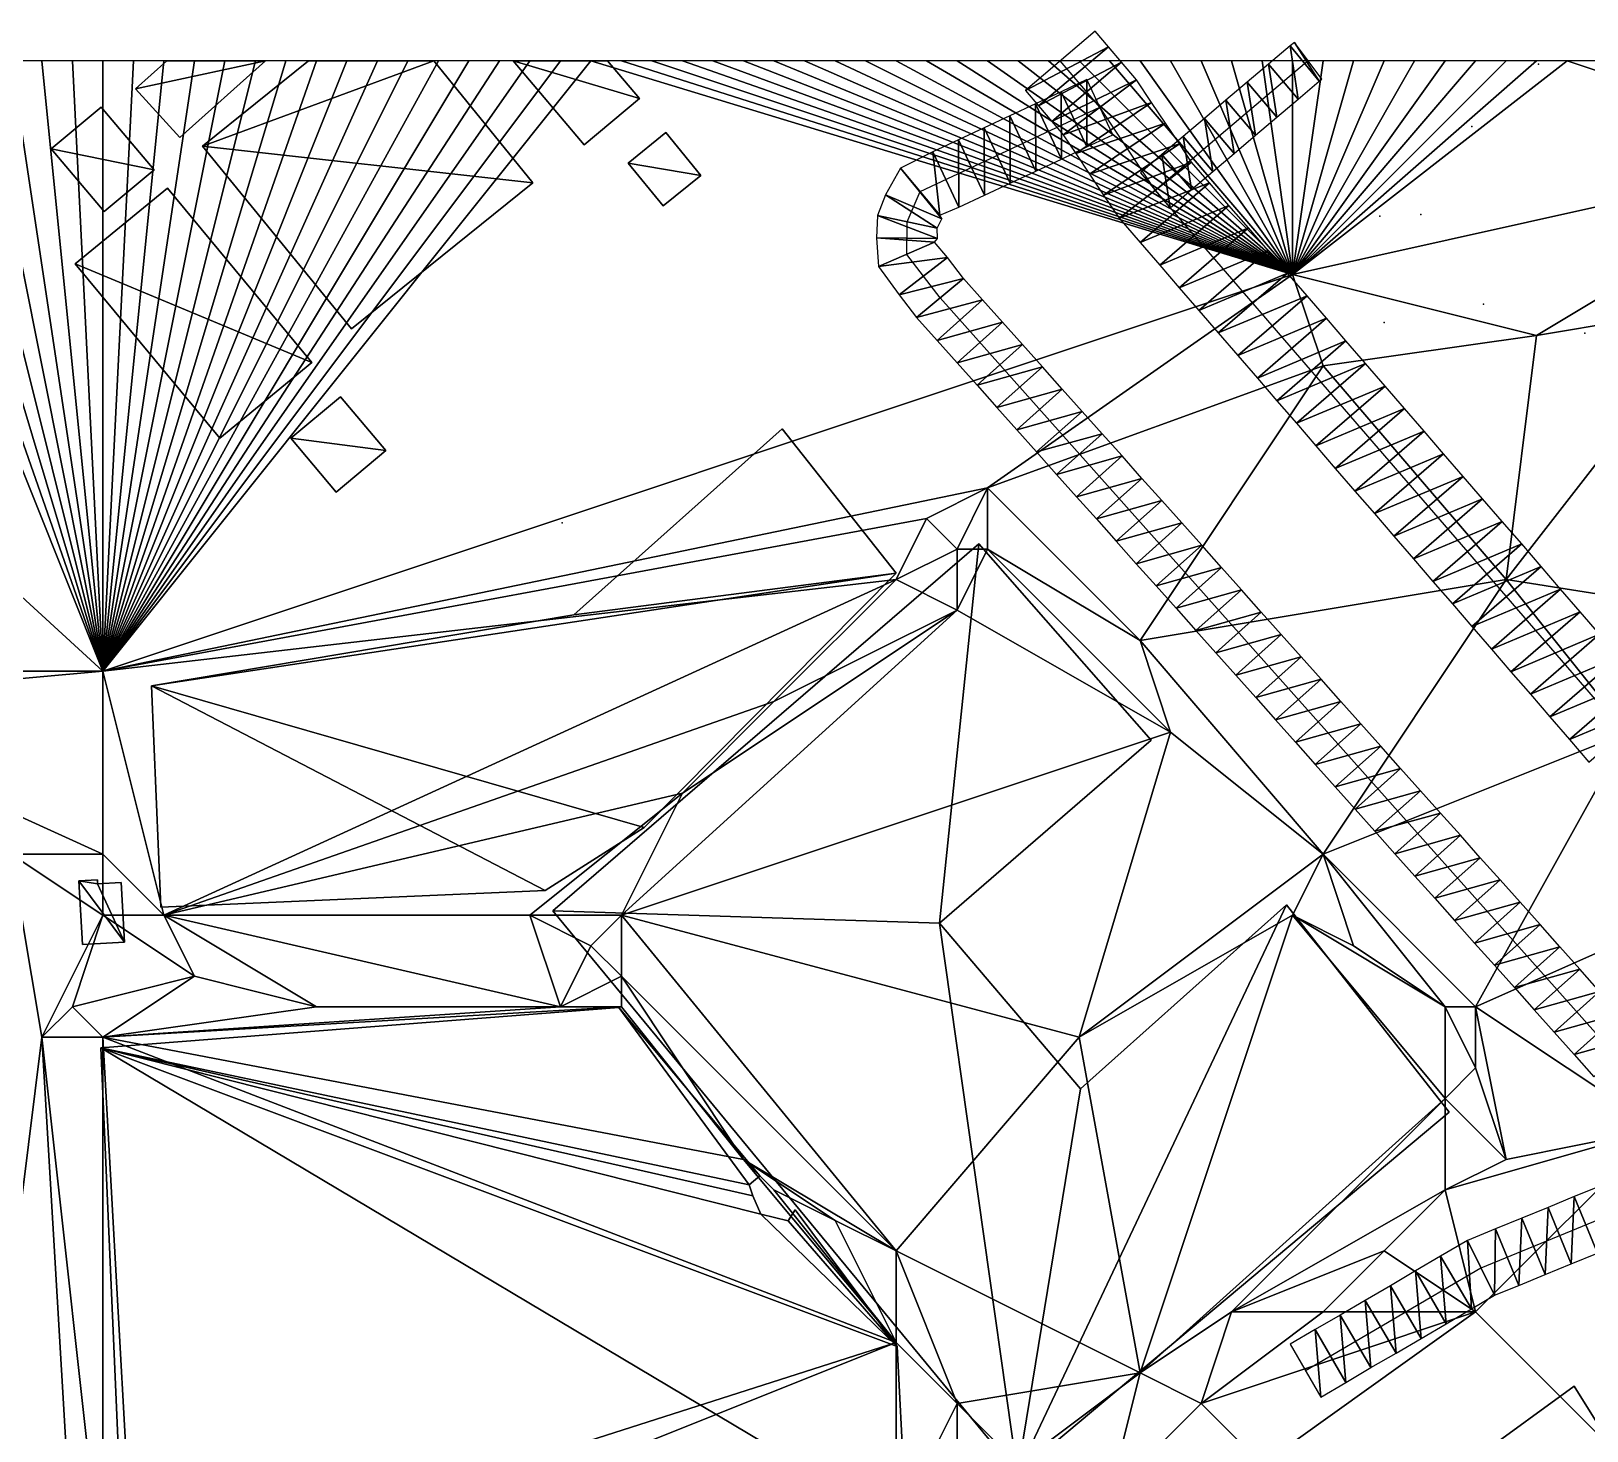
# Model space of a CAD drawing. Header units: metres. Extents: x -1103 to 901, y -902 to 905.
# Drawn here: x -632.7 to -530.7, y 810.2 to 901.9 of the extents above; entities that cross this region are included whole.
import ezdxf

# ---------------------------------------------------------------- set-up
doc = ezdxf.new("R2010")
doc.units = ezdxf.units.M
for name, color, linetype in [('OSM_BUILDING_FOOTPRINTS', 7, 'CONTINUOUS'), ('OSM_BUILDING_ROOFS', 1, 'CONTINUOUS'), ('OSM_BUILDING_WALLS', 8, 'CONTINUOUS'), ('OSM_ROAD_AXES', 2, 'CONTINUOUS'), ('OSM_ROAD_SURFACE', 9, 'CONTINUOUS'), ('OSM_TERRAIN', 3, 'CONTINUOUS'), ('OSM_TREES', 3, 'CONTINUOUS')]:
    doc.layers.add(name, color=color, linetype=linetype)

msp = doc.modelspace()

# ---------------------------------------------------------------- linework, layer by layer
at = {"layer": 'OSM_BUILDING_FOOTPRINTS'}
for points in [[(-617.34, 900, 10), (-623.81, 900, 10), (-625.86, 898.16, 10), (-622.95, 894.97, 10)], [(-599.8, 892, 10), (-606.31, 900, 10), (-614.51, 900, 10), (-621.46, 894.41, 10), (-611.69, 882.44, 10)], [(-592.82, 897.53, 10), (-594.91, 900, 10), (-601.1, 900, 10), (-596.44, 894.5, 10)], [(-628.12, 896.95, 10), (-624.64, 892.84, 10), (-627.91, 890.12, 10), (-631.38, 894.22, 10), (-628.12, 896.95, 10)], [(-591.09, 895.29, 10), (-588.79, 892.49, 10), (-591.26, 890.49, 10), (-593.56, 893.29, 10), (-591.09, 895.29, 10)], [(-623.77, 891.64, 10), (-614.29, 880.23, 10), (-620.33, 875.27, 10), (-629.82, 886.68, 10), (-623.77, 891.64, 10)], [(-612.42, 877.98, 10), (-609.45, 874.46, 10), (-612.71, 871.73, 10), (-615.68, 875.26, 10), (-612.42, 877.98, 10)], [(-624.2, 844.53, 9.88), (-624.82, 859.04, 9.88), (-597.13, 863.68, 9.88), (-583.47, 875.88, 9.88), (-575.99, 866.41, 9.88), (-592.51, 849.76, 9.88), (-599, 845.62, 9.88), (-624.2, 844.53, 9.88)], [(-598.5, 844.28, 8.6), (-570.58, 868.34, 8.6), (-559.27, 855.48, 8.6), (-573.14, 843.49, 8.6), (-563.9, 832.62, 8.6), (-550.41, 844.68, 8.6), (-539.74, 831.1, 8.6), (-568.04, 807.4, 8.6), (-598.5, 844.28, 8.6)], [(-629.33, 842.08, 10.57), (-629.58, 846.26, 10.57), (-628.36, 846.33, 10.57), (-628.34, 846.05, 10.57), (-626.8, 846.14, 10.57), (-626.58, 842.24, 10.57), (-629.33, 842.08, 10.57)], [(-626.6, 800.21, 9.58), (-628.14, 835.3, 9.58), (-594.17, 837.95, 9.58), (-584.93, 826.93, 9.58), (-585.63, 826.33, 9.58), (-585.38, 825.6, 9.58), (-584.86, 824.41, 9.58), (-583.08, 823.98, 9.58), (-582.61, 824.7, 9.58), (-575.93, 815.73, 9.58), (-575.31, 803.86, 9.58), (-626.6, 800.21, 9.58)], [(-531.55, 813.14, 7), (-527.3, 806.35, 7), (-519.16, 800.16, 7), (-512.53, 797.13, 7), (-514.16, 793.76, 7), (-509.75, 791.83, 7), (-510.97, 786.09, 7), (-513.38, 786.82, 7), (-514.01, 786.65, 7), (-507.14, 777.07, 7), (-516.06, 770.05, 7), (-539.88, 798.1, 7), (-534.85, 802.21, 7), (-537.73, 808.64, 7), (-531.55, 813.14, 7)]]:
    msp.add_polyline3d(points, close=True, dxfattribs=at)
at = {"layer": 'OSM_BUILDING_ROOFS'}
for points in [[(-625.86, 898.16, 20), (-622.95, 894.97, 20), (-617.34, 900, 20)], [(-625.86, 898.16, 20), (-617.34, 900, 20), (-623.81, 900, 20)], [(-621.46, 894.41, 28), (-599.8, 892, 28), (-606.31, 900, 28)], [(-621.46, 894.41, 28), (-606.31, 900, 28), (-614.51, 900, 28)], [(-601.1, 900, 20), (-596.44, 894.5, 20), (-592.82, 897.53, 20)], [(-601.1, 900, 20), (-592.82, 897.53, 20), (-594.91, 900, 20)], [(-624.64, 892.84, 20), (-628.12, 896.95, 20), (-631.38, 894.22, 20)], [(-588.79, 892.49, 20), (-591.09, 895.29, 20), (-593.56, 893.29, 20)], [(-624.64, 892.84, 20), (-631.38, 894.22, 20), (-627.91, 890.12, 20)], [(-621.46, 894.41, 28), (-611.69, 882.44, 28), (-599.8, 892, 28)], [(-588.79, 892.49, 20), (-593.56, 893.29, 20), (-591.26, 890.49, 20)], [(-614.29, 880.23, 20), (-623.77, 891.64, 20), (-629.82, 886.68, 20)], [(-614.29, 880.23, 20), (-629.82, 886.68, 20), (-620.33, 875.27, 20)], [(-609.45, 874.46, 20), (-612.42, 877.98, 20), (-615.68, 875.26, 20)], [(-609.45, 874.46, 20), (-615.68, 875.26, 20), (-612.71, 871.73, 20)], [(-575.99, 866.41, 27.88), (-583.47, 875.88, 27.88), (-597.13, 863.68, 27.88)], [(-573.14, 843.49, 45.8), (-570.58, 868.34, 45.8), (-598.5, 844.28, 45.8)], [(-573.14, 843.49, 45.8), (-559.27, 855.48, 45.8), (-570.58, 868.34, 45.8)], [(-624.82, 859.04, 27.88), (-592.51, 849.76, 27.88), (-575.99, 866.41, 27.88)], [(-575.99, 866.41, 27.88), (-597.13, 863.68, 27.88), (-624.82, 859.04, 27.88)], [(-624.82, 859.04, 27.88), (-624.2, 844.53, 27.88), (-599, 845.62, 27.88)], [(-624.82, 859.04, 27.88), (-599, 845.62, 27.88), (-592.51, 849.76, 27.88)], [(-628.34, 846.05, 15.77), (-628.36, 846.33, 15.77), (-629.58, 846.26, 15.77)], [(-629.58, 846.26, 15.77), (-629.33, 842.08, 15.77), (-626.58, 842.24, 15.77)], [(-628.34, 846.05, 15.77), (-629.58, 846.26, 15.77), (-626.58, 842.24, 15.77)], [(-626.58, 842.24, 15.77), (-626.8, 846.14, 15.77), (-628.34, 846.05, 15.77)], [(-568.04, 807.4, 45.8), (-539.74, 831.1, 45.8), (-550.41, 844.68, 45.8)], [(-568.04, 807.4, 45.8), (-550.41, 844.68, 45.8), (-563.9, 832.62, 45.8)], [(-573.14, 843.49, 45.8), (-598.5, 844.28, 45.8), (-568.04, 807.4, 45.8)], [(-568.04, 807.4, 45.8), (-563.9, 832.62, 45.8), (-573.14, 843.49, 45.8)], [(-585.63, 826.33, 33.98), (-594.17, 837.95, 33.98), (-628.14, 835.3, 33.98)], [(-585.63, 826.33, 33.98), (-584.93, 826.93, 33.98), (-594.17, 837.95, 33.98)], [(-628.14, 835.3, 33.98), (-626.6, 800.21, 33.98), (-575.31, 803.86, 33.98)], [(-628.14, 835.3, 33.98), (-575.31, 803.86, 33.98), (-575.93, 815.73, 33.98)], [(-628.14, 835.3, 33.98), (-575.93, 815.73, 33.98), (-584.86, 824.41, 33.98)], [(-628.14, 835.3, 33.98), (-584.86, 824.41, 33.98), (-585.38, 825.6, 33.98)], [(-628.14, 835.3, 33.98), (-585.38, 825.6, 33.98), (-585.63, 826.33, 33.98)], [(-575.93, 815.73, 33.98), (-583.08, 823.98, 33.98), (-584.86, 824.41, 33.98)], [(-575.93, 815.73, 33.98), (-582.61, 824.7, 33.98), (-583.08, 823.98, 33.98)], [(-527.3, 806.35, 40.99), (-531.55, 813.14, 40.99), (-537.73, 808.64, 40.99)]]:
    msp.add_3dface(points, dxfattribs=at)
at = {"layer": 'OSM_BUILDING_WALLS'}
for points in [[(-623.81, 900, 10), (-625.86, 898.16, 10), (-625.86, 898.16, 20)], [(-623.81, 900, 10), (-625.86, 898.16, 20), (-623.81, 900, 20)], [(-617.34, 900, 10), (-623.81, 900, 10), (-623.81, 900, 20)], [(-617.34, 900, 10), (-623.81, 900, 20), (-617.34, 900, 20)], [(-622.95, 894.97, 10), (-617.34, 900, 10), (-617.34, 900, 20)], [(-622.95, 894.97, 10), (-617.34, 900, 20), (-622.95, 894.97, 20)], [(-614.51, 900, 10), (-621.46, 894.41, 10), (-621.46, 894.41, 28)], [(-614.51, 900, 10), (-621.46, 894.41, 28), (-614.51, 900, 28)], [(-606.31, 900, 10), (-614.51, 900, 10), (-614.51, 900, 28)], [(-606.31, 900, 10), (-614.51, 900, 28), (-606.31, 900, 28)], [(-599.8, 892, 10), (-606.31, 900, 10), (-606.31, 900, 28)], [(-599.8, 892, 10), (-606.31, 900, 28), (-599.8, 892, 28)], [(-594.91, 900, 10), (-601.1, 900, 10), (-601.1, 900, 20)], [(-594.91, 900, 10), (-601.1, 900, 20), (-594.91, 900, 20)], [(-601.1, 900, 10), (-596.44, 894.5, 10), (-596.44, 894.5, 20)], [(-601.1, 900, 10), (-596.44, 894.5, 20), (-601.1, 900, 20)], [(-592.82, 897.53, 10), (-594.91, 900, 10), (-594.91, 900, 20)], [(-592.82, 897.53, 10), (-594.91, 900, 20), (-592.82, 897.53, 20)], [(-625.86, 898.16, 10), (-622.95, 894.97, 10), (-622.95, 894.97, 20)], [(-625.86, 898.16, 10), (-622.95, 894.97, 20), (-625.86, 898.16, 20)], [(-628.12, 896.95, 10), (-631.38, 894.22, 10), (-631.38, 894.22, 20)], [(-628.12, 896.95, 10), (-631.38, 894.22, 20), (-628.12, 896.95, 20)], [(-624.64, 892.84, 10), (-628.12, 896.95, 10), (-628.12, 896.95, 20)], [(-624.64, 892.84, 10), (-628.12, 896.95, 20), (-624.64, 892.84, 20)], [(-596.44, 894.5, 10), (-592.82, 897.53, 10), (-592.82, 897.53, 20)], [(-596.44, 894.5, 10), (-592.82, 897.53, 20), (-596.44, 894.5, 20)], [(-591.09, 895.29, 10), (-593.56, 893.29, 10), (-593.56, 893.29, 20)], [(-591.09, 895.29, 10), (-593.56, 893.29, 20), (-591.09, 895.29, 20)], [(-588.79, 892.49, 10), (-591.09, 895.29, 10), (-591.09, 895.29, 20)], [(-588.79, 892.49, 10), (-591.09, 895.29, 20), (-588.79, 892.49, 20)], [(-631.38, 894.22, 10), (-627.91, 890.12, 10), (-627.91, 890.12, 20)], [(-631.38, 894.22, 10), (-627.91, 890.12, 20), (-631.38, 894.22, 20)], [(-621.46, 894.41, 10), (-611.69, 882.44, 10), (-611.69, 882.44, 28)], [(-621.46, 894.41, 10), (-611.69, 882.44, 28), (-621.46, 894.41, 28)], [(-627.91, 890.12, 10), (-624.64, 892.84, 10), (-624.64, 892.84, 20)], [(-627.91, 890.12, 10), (-624.64, 892.84, 20), (-627.91, 890.12, 20)], [(-593.56, 893.29, 10), (-591.26, 890.49, 10), (-591.26, 890.49, 20)], [(-593.56, 893.29, 10), (-591.26, 890.49, 20), (-593.56, 893.29, 20)], [(-591.26, 890.49, 10), (-588.79, 892.49, 10), (-588.79, 892.49, 20)], [(-591.26, 890.49, 10), (-588.79, 892.49, 20), (-591.26, 890.49, 20)], [(-623.77, 891.64, 10), (-629.82, 886.68, 10), (-629.82, 886.68, 20)], [(-623.77, 891.64, 10), (-629.82, 886.68, 20), (-623.77, 891.64, 20)], [(-614.29, 880.23, 10), (-623.77, 891.64, 10), (-623.77, 891.64, 20)], [(-614.29, 880.23, 10), (-623.77, 891.64, 20), (-614.29, 880.23, 20)], [(-611.69, 882.44, 10), (-599.8, 892, 10), (-599.8, 892, 28)], [(-611.69, 882.44, 10), (-599.8, 892, 28), (-611.69, 882.44, 28)], [(-629.82, 886.68, 10), (-620.33, 875.27, 10), (-620.33, 875.27, 20)], [(-629.82, 886.68, 10), (-620.33, 875.27, 20), (-629.82, 886.68, 20)], [(-620.33, 875.27, 10), (-614.29, 880.23, 10), (-614.29, 880.23, 20)], [(-620.33, 875.27, 10), (-614.29, 880.23, 20), (-620.33, 875.27, 20)], [(-612.42, 877.98, 10), (-615.68, 875.26, 10), (-615.68, 875.26, 20)], [(-612.42, 877.98, 10), (-615.68, 875.26, 20), (-612.42, 877.98, 20)], [(-609.45, 874.46, 10), (-612.42, 877.98, 10), (-612.42, 877.98, 20)], [(-609.45, 874.46, 10), (-612.42, 877.98, 20), (-609.45, 874.46, 20)], [(-615.68, 875.26, 10), (-612.71, 871.73, 10), (-612.71, 871.73, 20)], [(-615.68, 875.26, 10), (-612.71, 871.73, 20), (-615.68, 875.26, 20)], [(-583.47, 875.88, 9.88), (-597.13, 863.68, 9.88), (-597.13, 863.68, 27.88)], [(-583.47, 875.88, 9.88), (-597.13, 863.68, 27.88), (-583.47, 875.88, 27.88)], [(-575.99, 866.41, 9.88), (-583.47, 875.88, 9.88), (-583.47, 875.88, 27.88)], [(-575.99, 866.41, 9.88), (-583.47, 875.88, 27.88), (-575.99, 866.41, 27.88)], [(-612.71, 871.73, 10), (-609.45, 874.46, 10), (-609.45, 874.46, 20)], [(-612.71, 871.73, 10), (-609.45, 874.46, 20), (-612.71, 871.73, 20)], [(-570.58, 868.34, 8.6), (-598.5, 844.28, 8.6), (-598.5, 844.28, 45.8)], [(-570.58, 868.34, 8.6), (-598.5, 844.28, 45.8), (-570.58, 868.34, 45.8)], [(-559.27, 855.48, 8.6), (-570.58, 868.34, 8.6), (-570.58, 868.34, 45.8)], [(-559.27, 855.48, 8.6), (-570.58, 868.34, 45.8), (-559.27, 855.48, 45.8)], [(-592.51, 849.76, 9.88), (-575.99, 866.41, 9.88), (-575.99, 866.41, 27.88)], [(-592.51, 849.76, 9.88), (-575.99, 866.41, 27.88), (-592.51, 849.76, 27.88)], [(-597.13, 863.68, 9.88), (-624.82, 859.04, 9.88), (-624.82, 859.04, 27.88)], [(-597.13, 863.68, 9.88), (-624.82, 859.04, 27.88), (-597.13, 863.68, 27.88)], [(-624.82, 859.04, 9.88), (-624.2, 844.53, 9.88), (-624.2, 844.53, 27.88)], [(-624.82, 859.04, 9.88), (-624.2, 844.53, 27.88), (-624.82, 859.04, 27.88)], [(-573.14, 843.49, 8.6), (-559.27, 855.48, 8.6), (-559.27, 855.48, 45.8)], [(-573.14, 843.49, 8.6), (-559.27, 855.48, 45.8), (-573.14, 843.49, 45.8)], [(-599, 845.62, 9.88), (-592.51, 849.76, 9.88), (-592.51, 849.76, 27.88)], [(-599, 845.62, 9.88), (-592.51, 849.76, 27.88), (-599, 845.62, 27.88)], [(-628.36, 846.33, 10.57), (-629.58, 846.26, 10.57), (-629.58, 846.26, 15.77)], [(-628.36, 846.33, 10.57), (-629.58, 846.26, 15.77), (-628.36, 846.33, 15.77)], [(-629.58, 846.26, 10.57), (-629.33, 842.08, 10.57), (-629.33, 842.08, 15.77)], [(-629.58, 846.26, 10.57), (-629.33, 842.08, 15.77), (-629.58, 846.26, 15.77)], [(-628.34, 846.05, 10.57), (-628.36, 846.33, 10.57), (-628.36, 846.33, 15.77)], [(-628.34, 846.05, 10.57), (-628.36, 846.33, 15.77), (-628.34, 846.05, 15.77)], [(-626.8, 846.14, 10.57), (-628.34, 846.05, 10.57), (-628.34, 846.05, 15.77)], [(-626.8, 846.14, 10.57), (-628.34, 846.05, 15.77), (-626.8, 846.14, 15.77)], [(-626.58, 842.24, 10.57), (-626.8, 846.14, 10.57), (-626.8, 846.14, 15.77)], [(-626.58, 842.24, 10.57), (-626.8, 846.14, 15.77), (-626.58, 842.24, 15.77)], [(-624.2, 844.53, 9.88), (-599, 845.62, 9.88), (-599, 845.62, 27.88)], [(-624.2, 844.53, 9.88), (-599, 845.62, 27.88), (-624.2, 844.53, 27.88)], [(-550.41, 844.68, 8.6), (-563.9, 832.62, 8.6), (-563.9, 832.62, 45.8)], [(-550.41, 844.68, 8.6), (-563.9, 832.62, 45.8), (-550.41, 844.68, 45.8)], [(-539.74, 831.1, 8.6), (-550.41, 844.68, 8.6), (-550.41, 844.68, 45.8)], [(-539.74, 831.1, 8.6), (-550.41, 844.68, 45.8), (-539.74, 831.1, 45.8)], [(-598.5, 844.28, 8.6), (-568.04, 807.4, 8.6), (-568.04, 807.4, 45.8)], [(-598.5, 844.28, 8.6), (-568.04, 807.4, 45.8), (-598.5, 844.28, 45.8)], [(-563.9, 832.62, 8.6), (-573.14, 843.49, 8.6), (-573.14, 843.49, 45.8)], [(-563.9, 832.62, 8.6), (-573.14, 843.49, 45.8), (-563.9, 832.62, 45.8)], [(-629.33, 842.08, 10.57), (-626.58, 842.24, 10.57), (-626.58, 842.24, 15.77)], [(-629.33, 842.08, 10.57), (-626.58, 842.24, 15.77), (-629.33, 842.08, 15.77)], [(-594.17, 837.95, 9.58), (-628.14, 835.3, 9.58), (-628.14, 835.3, 33.98)], [(-594.17, 837.95, 9.58), (-628.14, 835.3, 33.98), (-594.17, 837.95, 33.98)], [(-584.93, 826.93, 9.58), (-594.17, 837.95, 9.58), (-594.17, 837.95, 33.98)], [(-584.93, 826.93, 9.58), (-594.17, 837.95, 33.98), (-584.93, 826.93, 33.98)], [(-628.14, 835.3, 9.58), (-626.6, 800.21, 9.58), (-626.6, 800.21, 33.98)], [(-628.14, 835.3, 9.58), (-626.6, 800.21, 33.98), (-628.14, 835.3, 33.98)], [(-568.04, 807.4, 8.6), (-539.74, 831.1, 8.6), (-539.74, 831.1, 45.8)], [(-568.04, 807.4, 8.6), (-539.74, 831.1, 45.8), (-568.04, 807.4, 45.8)], [(-585.63, 826.33, 9.58), (-584.93, 826.93, 9.58), (-584.93, 826.93, 33.98)], [(-585.63, 826.33, 9.58), (-584.93, 826.93, 33.98), (-585.63, 826.33, 33.98)], [(-585.38, 825.6, 9.58), (-585.63, 826.33, 9.58), (-585.63, 826.33, 33.98)], [(-585.38, 825.6, 9.58), (-585.63, 826.33, 33.98), (-585.38, 825.6, 33.98)], [(-584.86, 824.41, 9.58), (-585.38, 825.6, 9.58), (-585.38, 825.6, 33.98)], [(-584.86, 824.41, 9.58), (-585.38, 825.6, 33.98), (-584.86, 824.41, 33.98)], [(-583.08, 823.98, 9.58), (-584.86, 824.41, 9.58), (-584.86, 824.41, 33.98)], [(-583.08, 823.98, 9.58), (-584.86, 824.41, 33.98), (-583.08, 823.98, 33.98)], [(-582.61, 824.7, 9.58), (-583.08, 823.98, 9.58), (-583.08, 823.98, 33.98)], [(-582.61, 824.7, 9.58), (-583.08, 823.98, 33.98), (-582.61, 824.7, 33.98)], [(-575.93, 815.73, 9.58), (-582.61, 824.7, 9.58), (-582.61, 824.7, 33.98)], [(-575.93, 815.73, 9.58), (-582.61, 824.7, 33.98), (-575.93, 815.73, 33.98)], [(-575.31, 803.86, 9.58), (-575.93, 815.73, 9.58), (-575.93, 815.73, 33.98)], [(-575.31, 803.86, 9.58), (-575.93, 815.73, 33.98), (-575.31, 803.86, 33.98)], [(-531.55, 813.14, 7), (-537.73, 808.64, 7), (-537.73, 808.64, 40.99)], [(-531.55, 813.14, 7), (-537.73, 808.64, 40.99), (-531.55, 813.14, 40.99)], [(-527.3, 806.35, 7), (-531.55, 813.14, 7), (-531.55, 813.14, 40.99)], [(-527.3, 806.35, 7), (-531.55, 813.14, 40.99), (-527.3, 806.35, 40.99)]]:
    msp.add_3dface(points, dxfattribs=at)
at = {"layer": 'OSM_ROAD_AXES'}
for points in [[(-452.54, 763.67, 7.7), (-462.1, 775.25, 8.45), (-507.84, 832.33, 8.04), (-559, 891.52, 11.99), (-562.64, 896.95, 12.02), (-565.23, 900, 12.04)], [(-559, 891.52, 11.99), (-549.21, 899.82, 11.96), (-548.98, 900, 11.95)], [(-522.23, 827.43, 8.53), (-573.11, 884.46, 11.98), (-575.3, 887.3, 11.98), (-575.27, 889.44, 11.98), (-574.42, 891.42, 11.98), (-562.64, 896.95, 12.02)], [(-507.84, 832.33, 8.04), (-522.23, 827.43, 8.53), (-529.05, 824.41, 8.86), (-537.65, 820.88, 9.31), (-549.16, 814.15, 9.45)]]:
    msp.add_polyline3d(points, dxfattribs=at)
at = {"layer": 'OSM_ROAD_SURFACE'}
for points in [[(-562.08, 900.92, 12.07), (-562.95, 901.94, 12.07), (-567.52, 898.06, 12.11)], [(-562.08, 900.92, 12.07), (-567.52, 898.06, 12.11), (-566.66, 897.04, 12.1)], [(-561.22, 899.91, 12.1), (-562.08, 900.92, 12.07), (-566.66, 897.04, 12.1)], [(-549.64, 897.49, 12.01), (-550.17, 900.98, 12.03), (-551.58, 899.78, 12.03)], [(-548.25, 898.67, 11.99), (-549.88, 901.2, 12.02), (-550.17, 900.98, 12.03)], [(-549.64, 897.49, 12.01), (-548.25, 898.67, 11.99), (-550.17, 900.98, 12.03)], [(-548.25, 898.67, 11.99), (-548.08, 898.8, 11.98), (-549.88, 901.2, 12.02)], [(-561.22, 899.91, 12.1), (-566.66, 897.04, 12.1), (-565.79, 896.02, 12.09)], [(-560.24, 898.74, 12.09), (-561.22, 899.91, 12.1), (-565.79, 896.02, 12.09)], [(-551.04, 896.31, 12.02), (-551.58, 899.78, 12.03), (-552.98, 898.59, 12.07)], [(-551.04, 896.31, 12.02), (-549.64, 897.49, 12.01), (-551.58, 899.78, 12.03)], [(-560.24, 898.74, 12.09), (-565.79, 896.02, 12.09), (-565.05, 895.15, 12.08)], [(-563.48, 894.35, 12.07), (-563.49, 898.76, 12.09), (-565.18, 897.97, 12.09)], [(-559.24, 897.26, 12.08), (-560.24, 898.74, 12.09), (-565.05, 895.15, 12.08)], [(-563.48, 894.35, 12.07), (-561.79, 895.14, 12.07), (-563.49, 898.76, 12.09)], [(-552.43, 895.12, 12.05), (-552.98, 898.59, 12.07), (-554.38, 897.41, 12.1)], [(-552.43, 895.12, 12.05), (-551.04, 896.31, 12.02), (-552.98, 898.59, 12.07)], [(-565.16, 893.56, 12.05), (-565.18, 897.97, 12.09), (-566.86, 897.18, 12.1)], [(-565.16, 893.56, 12.05), (-563.48, 894.35, 12.07), (-565.18, 897.97, 12.09)], [(-566.84, 892.77, 12.03), (-566.86, 897.18, 12.1), (-568.54, 896.39, 12.08)], [(-566.84, 892.77, 12.03), (-565.16, 893.56, 12.05), (-566.86, 897.18, 12.1)], [(-559.24, 897.26, 12.08), (-565.05, 895.15, 12.08), (-564.22, 893.92, 12.06)], [(-558.33, 895.91, 12.06), (-559.24, 897.26, 12.08), (-564.22, 893.92, 12.06)], [(-553.83, 893.93, 12.07), (-554.38, 897.41, 12.1), (-555.77, 896.22, 12.09)], [(-553.83, 893.93, 12.07), (-552.43, 895.12, 12.05), (-554.38, 897.41, 12.1)], [(-570.2, 891.19, 12.02), (-570.22, 895.6, 12.06), (-571.9, 894.81, 12.04)], [(-568.52, 891.98, 12.02), (-568.54, 896.39, 12.08), (-570.22, 895.6, 12.06)], [(-570.2, 891.19, 12.02), (-568.52, 891.98, 12.02), (-570.22, 895.6, 12.06)], [(-568.52, 891.98, 12.02), (-566.84, 892.77, 12.03), (-568.54, 896.39, 12.08)], [(-558.33, 895.91, 12.06), (-564.22, 893.92, 12.06), (-563.31, 892.56, 12.04)], [(-557.42, 894.55, 12.05), (-558.33, 895.91, 12.06), (-563.31, 892.56, 12.04)], [(-555.23, 892.75, 12.04), (-555.77, 896.22, 12.09), (-557.17, 895.03, 12.06)], [(-555.23, 892.75, 12.04), (-553.83, 893.93, 12.07), (-555.77, 896.22, 12.09)], [(-571.88, 890.4, 12.02), (-571.9, 894.81, 12.04), (-573.59, 894.02, 12.03)], [(-571.88, 890.4, 12.02), (-570.2, 891.19, 12.02), (-571.9, 894.81, 12.04)], [(-557.42, 894.55, 12.05), (-563.31, 892.56, 12.04), (-562.4, 891.2, 12.03)], [(-556.62, 893.35, 12.05), (-557.42, 894.55, 12.05), (-562.4, 891.2, 12.03)], [(-556.63, 891.56, 12.04), (-557.17, 895.03, 12.06), (-558.57, 893.85, 12.05)], [(-556.63, 891.56, 12.04), (-555.23, 892.75, 12.04), (-557.17, 895.03, 12.06)], [(-573.13, 889.89, 12.03), (-573.59, 894.02, 12.03), (-575.71, 892.95, 12.03)], [(-573.13, 889.89, 12.03), (-571.88, 890.4, 12.02), (-573.59, 894.02, 12.03)], [(-558.02, 890.37, 12.03), (-558.57, 893.85, 12.05), (-559.97, 892.66, 12.06)], [(-558.02, 890.37, 12.03), (-556.63, 891.56, 12.04), (-558.57, 893.85, 12.05)], [(-573, 889.64, 12.03), (-575.71, 892.95, 12.03), (-576.68, 891.22, 12.03)], [(-573, 889.64, 12.03), (-573.13, 889.89, 12.03), (-575.71, 892.95, 12.03)], [(-556.62, 893.35, 12.05), (-562.4, 891.2, 12.03), (-561.37, 889.68, 12.01)], [(-555.45, 892, 12.04), (-556.62, 893.35, 12.05), (-561.37, 889.68, 12.01)], [(-555.45, 892, 12.04), (-561.37, 889.68, 12.01), (-559.99, 888.08, 12.01)], [(-554.17, 890.52, 12.03), (-555.45, 892, 12.04), (-559.99, 888.08, 12.01)], [(-573.31, 889.02, 12.03), (-576.68, 891.22, 12.03), (-577.22, 889.86, 12.03)], [(-573.31, 889.02, 12.03), (-573, 889.64, 12.03), (-576.68, 891.22, 12.03)], [(-554.17, 890.52, 12.03), (-559.99, 888.08, 12.01), (-558.71, 886.6, 12.01)], [(-552.89, 889.04, 12.02), (-554.17, 890.52, 12.03), (-558.71, 886.6, 12.01)], [(-573.28, 888.34, 12.03), (-577.22, 889.86, 12.03), (-577.28, 888.4, 12.03)], [(-573.28, 888.34, 12.03), (-573.31, 889.02, 12.03), (-577.22, 889.86, 12.03)], [(-573.47, 888.1, 12.03), (-573.28, 888.34, 12.03), (-577.28, 888.4, 12.03)], [(-573.47, 888.1, 12.03), (-577.28, 888.4, 12.03), (-577.14, 886.51, 12.04)], [(-552.89, 889.04, 12.02), (-558.71, 886.6, 12.01), (-557.43, 885.12, 12.01)], [(-551.61, 887.56, 12.01), (-552.89, 889.04, 12.02), (-557.43, 885.12, 12.01)], [(-572.62, 887.1, 12.03), (-573.47, 888.1, 12.03), (-577.14, 886.51, 12.04)], [(-551.61, 887.56, 12.01), (-557.43, 885.12, 12.01), (-556.15, 883.64, 12)], [(-550.33, 886.08, 12), (-551.61, 887.56, 12.01), (-556.15, 883.64, 12)], [(-572.62, 887.1, 12.03), (-577.14, 886.51, 12.04), (-575.79, 884.66, 12.03)], [(-571.57, 885.74, 12.03), (-572.62, 887.1, 12.03), (-575.79, 884.66, 12.03)], [(-571.57, 885.74, 12.03), (-575.79, 884.66, 12.03), (-574.65, 883.18, 12.03)], [(-570.32, 884.33, 12.03), (-571.57, 885.74, 12.03), (-574.65, 883.18, 12.03)], [(-550.33, 886.08, 12), (-556.15, 883.64, 12), (-554.87, 882.16, 11.97)], [(-549.05, 884.6, 11.91), (-550.33, 886.08, 12), (-554.87, 882.16, 11.97)], [(-570.32, 884.33, 12.03), (-574.65, 883.18, 12.03), (-573.3, 881.67, 12.03)], [(-569.01, 882.87, 12.03), (-570.32, 884.33, 12.03), (-573.3, 881.67, 12.03)], [(-549.05, 884.6, 11.91), (-554.87, 882.16, 11.97), (-553.59, 880.68, 11.88)], [(-547.77, 883.12, 11.81), (-549.05, 884.6, 11.91), (-553.59, 880.68, 11.88)], [(-569.01, 882.87, 12.03), (-573.3, 881.67, 12.03), (-572, 880.21, 12.03)], [(-567.71, 881.41, 12.03), (-569.01, 882.87, 12.03), (-572, 880.21, 12.03)], [(-547.77, 883.12, 11.81), (-553.59, 880.68, 11.88), (-552.31, 879.2, 11.79)], [(-546.5, 881.64, 11.7), (-547.77, 883.12, 11.81), (-552.31, 879.2, 11.79)], [(-567.71, 881.41, 12.03), (-572, 880.21, 12.03), (-570.69, 878.74, 12.03)], [(-566.4, 879.94, 12.02), (-567.71, 881.41, 12.03), (-570.69, 878.74, 12.03)], [(-546.5, 881.64, 11.7), (-552.31, 879.2, 11.79), (-551.03, 877.72, 11.72)], [(-545.22, 880.16, 11.59), (-546.5, 881.64, 11.7), (-551.03, 877.72, 11.72)], [(-566.4, 879.94, 12.02), (-570.69, 878.74, 12.03), (-569.38, 877.28, 12.01)], [(-565.1, 878.48, 12), (-566.4, 879.94, 12.02), (-569.38, 877.28, 12.01)], [(-545.22, 880.16, 11.59), (-551.03, 877.72, 11.72), (-549.75, 876.24, 11.63)], [(-543.94, 878.68, 11.45), (-545.22, 880.16, 11.59), (-549.75, 876.24, 11.63)], [(-565.1, 878.48, 12), (-569.38, 877.28, 12.01), (-568.08, 875.82, 11.98)], [(-563.79, 877.02, 11.97), (-565.1, 878.48, 12), (-568.08, 875.82, 11.98)], [(-543.94, 878.68, 11.45), (-549.75, 876.24, 11.63), (-548.48, 874.76, 11.48)], [(-542.66, 877.2, 11.3), (-543.94, 878.68, 11.45), (-548.48, 874.76, 11.48)], [(-542.66, 877.2, 11.3), (-548.48, 874.76, 11.48), (-547.2, 873.28, 11.33)], [(-541.38, 875.72, 11.15), (-542.66, 877.2, 11.3), (-547.2, 873.28, 11.33)], [(-563.79, 877.02, 11.97), (-568.08, 875.82, 11.98), (-566.78, 874.36, 11.96)], [(-562.49, 875.56, 11.9), (-563.79, 877.02, 11.97), (-566.78, 874.36, 11.96)], [(-562.49, 875.56, 11.9), (-566.78, 874.36, 11.96), (-565.47, 872.89, 11.89)], [(-561.18, 874.1, 11.83), (-562.49, 875.56, 11.9), (-565.47, 872.89, 11.89)], [(-541.38, 875.72, 11.15), (-547.2, 873.28, 11.33), (-545.92, 871.8, 11.19)], [(-540.1, 874.24, 11), (-541.38, 875.72, 11.15), (-545.92, 871.8, 11.19)], [(-540.1, 874.24, 11), (-545.92, 871.8, 11.19), (-544.64, 870.32, 11.04)], [(-538.82, 872.76, 10.85), (-540.1, 874.24, 11), (-544.64, 870.32, 11.04)], [(-561.18, 874.1, 11.83), (-565.47, 872.89, 11.89), (-564.17, 871.43, 11.82)], [(-559.88, 872.63, 11.77), (-561.18, 874.1, 11.83), (-564.17, 871.43, 11.82)], [(-559.88, 872.63, 11.77), (-564.17, 871.43, 11.82), (-562.86, 869.97, 11.76)], [(-558.57, 871.17, 11.71), (-559.88, 872.63, 11.77), (-562.86, 869.97, 11.76)], [(-538.82, 872.76, 10.85), (-544.64, 870.32, 11.04), (-543.36, 868.84, 10.89)], [(-537.54, 871.28, 10.71), (-538.82, 872.76, 10.85), (-543.36, 868.84, 10.89)], [(-558.57, 871.17, 11.71), (-562.86, 869.97, 11.76), (-561.56, 868.51, 11.7)], [(-557.27, 869.71, 11.64), (-558.57, 871.17, 11.71), (-561.56, 868.51, 11.7)], [(-537.54, 871.28, 10.71), (-543.36, 868.84, 10.89), (-542.08, 867.36, 10.74)], [(-536.26, 869.8, 10.56), (-537.54, 871.28, 10.71), (-542.08, 867.36, 10.74)], [(-557.27, 869.71, 11.64), (-561.56, 868.51, 11.7), (-560.25, 867.04, 11.63)], [(-555.96, 868.25, 11.58), (-557.27, 869.71, 11.64), (-560.25, 867.04, 11.63)], [(-536.26, 869.8, 10.56), (-542.08, 867.36, 10.74), (-540.8, 865.88, 10.59)], [(-534.98, 868.33, 10.36), (-536.26, 869.8, 10.56), (-540.8, 865.88, 10.59)], [(-555.96, 868.25, 11.58), (-560.25, 867.04, 11.63), (-558.95, 865.58, 11.57)], [(-554.66, 866.78, 11.43), (-555.96, 868.25, 11.58), (-558.95, 865.58, 11.57)], [(-534.98, 868.33, 10.36), (-540.8, 865.88, 10.59), (-539.52, 864.4, 10.45)], [(-533.71, 866.85, 10.21), (-534.98, 868.33, 10.36), (-539.52, 864.4, 10.45)], [(-554.66, 866.78, 11.43), (-558.95, 865.58, 11.57), (-557.64, 864.12, 11.47)], [(-553.35, 865.32, 11.29), (-554.66, 866.78, 11.43), (-557.64, 864.12, 11.47)], [(-533.71, 866.85, 10.21), (-539.52, 864.4, 10.45), (-538.24, 862.92, 10.31)], [(-532.43, 865.37, 10.11), (-533.71, 866.85, 10.21), (-538.24, 862.92, 10.31)], [(-553.35, 865.32, 11.29), (-557.64, 864.12, 11.47), (-556.34, 862.66, 11.32)], [(-552.05, 863.86, 11.14), (-553.35, 865.32, 11.29), (-556.34, 862.66, 11.32)], [(-532.43, 865.37, 10.11), (-538.24, 862.92, 10.31), (-536.97, 861.44, 10.18)], [(-531.15, 863.89, 9.98), (-532.43, 865.37, 10.11), (-536.97, 861.44, 10.18)], [(-552.05, 863.86, 11.14), (-556.34, 862.66, 11.32), (-555.03, 861.2, 11.18)], [(-550.75, 862.4, 10.99), (-552.05, 863.86, 11.14), (-555.03, 861.2, 11.18)], [(-531.15, 863.89, 9.98), (-536.97, 861.44, 10.18), (-535.69, 859.96, 10.04)], [(-529.87, 862.41, 9.84), (-531.15, 863.89, 9.98), (-535.69, 859.96, 10.04)], [(-550.75, 862.4, 10.99), (-555.03, 861.2, 11.18), (-553.73, 859.73, 11.05)], [(-549.44, 860.93, 10.86), (-550.75, 862.4, 10.99), (-553.73, 859.73, 11.05)], [(-529.87, 862.41, 9.84), (-535.69, 859.96, 10.04), (-534.41, 858.48, 9.91)], [(-528.59, 860.93, 9.71), (-529.87, 862.41, 9.84), (-534.41, 858.48, 9.91)], [(-549.44, 860.93, 10.86), (-553.73, 859.73, 11.05), (-552.42, 858.27, 10.91)], [(-548.13, 859.47, 10.72), (-549.44, 860.93, 10.86), (-552.42, 858.27, 10.91)], [(-528.59, 860.93, 9.71), (-534.41, 858.48, 9.91), (-533.13, 857, 9.77)], [(-527.31, 859.45, 9.57), (-528.59, 860.93, 9.71), (-533.13, 857, 9.77)], [(-548.13, 859.47, 10.72), (-552.42, 858.27, 10.91), (-551.12, 856.81, 10.77)], [(-546.83, 858.01, 10.58), (-548.13, 859.47, 10.72), (-551.12, 856.81, 10.77)], [(-527.31, 859.45, 9.57), (-533.13, 857, 9.77), (-531.85, 855.52, 9.64)], [(-526.03, 857.97, 9.44), (-527.31, 859.45, 9.57), (-531.85, 855.52, 9.64)], [(-546.83, 858.01, 10.58), (-551.12, 856.81, 10.77), (-549.82, 855.35, 10.63)], [(-545.53, 856.55, 10.44), (-546.83, 858.01, 10.58), (-549.82, 855.35, 10.63)], [(-526.03, 857.97, 9.44), (-531.85, 855.52, 9.64), (-530.57, 854.04, 9.52)], [(-545.53, 856.55, 10.44), (-549.82, 855.35, 10.63), (-548.51, 853.88, 10.49)], [(-544.22, 855.09, 10.3), (-545.53, 856.55, 10.44), (-548.51, 853.88, 10.49)], [(-544.22, 855.09, 10.3), (-548.51, 853.88, 10.49), (-547.21, 852.42, 10.36)], [(-542.92, 853.62, 10.17), (-544.22, 855.09, 10.3), (-547.21, 852.42, 10.36)], [(-542.92, 853.62, 10.17), (-547.21, 852.42, 10.36), (-545.9, 850.96, 10.22)], [(-541.61, 852.16, 10.03), (-542.92, 853.62, 10.17), (-545.9, 850.96, 10.22)], [(-541.61, 852.16, 10.03), (-545.9, 850.96, 10.22), (-544.6, 849.5, 10.08)], [(-540.31, 850.7, 9.9), (-541.61, 852.16, 10.03), (-544.6, 849.5, 10.08)], [(-540.31, 850.7, 9.9), (-544.6, 849.5, 10.08), (-543.29, 848.03, 9.97)], [(-539, 849.24, 9.79), (-540.31, 850.7, 9.9), (-543.29, 848.03, 9.97)], [(-539, 849.24, 9.79), (-543.29, 848.03, 9.97), (-541.99, 846.57, 9.85)], [(-537.7, 847.77, 9.67), (-539, 849.24, 9.79), (-541.99, 846.57, 9.85)], [(-537.7, 847.77, 9.67), (-541.99, 846.57, 9.85), (-540.68, 845.11, 9.74)], [(-536.39, 846.31, 9.56), (-537.7, 847.77, 9.67), (-540.68, 845.11, 9.74)], [(-536.39, 846.31, 9.56), (-540.68, 845.11, 9.74), (-539.38, 843.65, 9.63)], [(-535.09, 844.85, 9.45), (-536.39, 846.31, 9.56), (-539.38, 843.65, 9.63)], [(-535.09, 844.85, 9.45), (-539.38, 843.65, 9.63), (-538.07, 842.18, 9.51)], [(-533.78, 843.39, 9.31), (-535.09, 844.85, 9.45), (-538.07, 842.18, 9.51)], [(-533.78, 843.39, 9.31), (-538.07, 842.18, 9.51), (-536.77, 840.72, 9.4)], [(-532.48, 841.92, 9.16), (-533.78, 843.39, 9.31), (-536.77, 840.72, 9.4)], [(-532.48, 841.92, 9.16), (-536.77, 840.72, 9.4), (-535.46, 839.26, 9.25)], [(-531.17, 840.46, 9.03), (-532.48, 841.92, 9.16), (-535.46, 839.26, 9.25)], [(-531.17, 840.46, 9.03), (-535.46, 839.26, 9.25), (-534.16, 837.8, 9.18)], [(-529.87, 839, 8.96), (-531.17, 840.46, 9.03), (-534.16, 837.8, 9.18)], [(-529.87, 839, 8.96), (-534.16, 837.8, 9.18), (-532.86, 836.34, 9.1)], [(-528.57, 837.54, 8.89), (-529.87, 839, 8.96), (-532.86, 836.34, 9.1)], [(-528.57, 837.54, 8.89), (-532.86, 836.34, 9.1), (-531.55, 834.87, 9.03)], [(-527.26, 836.07, 8.81), (-528.57, 837.54, 8.89), (-531.55, 834.87, 9.03)], [(-527.26, 836.07, 8.81), (-531.55, 834.87, 9.03), (-530.25, 833.41, 8.96)], [(-529.84, 826.25, 8.93), (-531.53, 825.56, 9.03), (-530.01, 821.86, 8.98)], [(-531.53, 825.56, 9.03), (-533.25, 824.85, 9.13), (-531.73, 821.15, 9.06)], [(-531.53, 825.56, 9.03), (-531.73, 821.15, 9.06), (-530.01, 821.86, 8.98)], [(-534.97, 824.15, 9.23), (-536.69, 823.44, 9.33), (-535.17, 819.74, 9.21)], [(-534.97, 824.15, 9.23), (-535.17, 819.74, 9.21), (-533.45, 820.45, 9.13)], [(-533.25, 824.85, 9.13), (-534.97, 824.15, 9.23), (-533.45, 820.45, 9.13)], [(-533.25, 824.85, 9.13), (-533.45, 820.45, 9.13), (-531.73, 821.15, 9.06)], [(-536.69, 823.44, 9.33), (-538.54, 822.68, 9.44), (-536.76, 819.09, 9.28)], [(-536.69, 823.44, 9.33), (-536.76, 819.09, 9.28), (-535.17, 819.74, 9.21)], [(-538.54, 822.68, 9.44), (-540.3, 821.65, 9.48), (-538.28, 818.2, 9.35)], [(-538.54, 822.68, 9.44), (-538.28, 818.2, 9.35), (-536.76, 819.09, 9.28)], [(-540.3, 821.65, 9.48), (-541.95, 820.69, 9.5), (-539.93, 817.23, 9.36)], [(-540.3, 821.65, 9.48), (-539.93, 817.23, 9.36), (-538.28, 818.2, 9.35)], [(-541.95, 820.69, 9.5), (-543.59, 819.72, 9.5), (-541.57, 816.27, 9.37)], [(-541.95, 820.69, 9.5), (-541.57, 816.27, 9.37), (-539.93, 817.23, 9.36)], [(-543.59, 819.72, 9.5), (-545.24, 818.76, 9.5), (-543.22, 815.31, 9.37)], [(-543.59, 819.72, 9.5), (-543.22, 815.31, 9.37), (-541.57, 816.27, 9.37)], [(-545.24, 818.76, 9.5), (-546.88, 817.8, 9.5), (-544.86, 814.35, 9.37)], [(-545.24, 818.76, 9.5), (-544.86, 814.35, 9.37), (-543.22, 815.31, 9.37)], [(-546.88, 817.8, 9.5), (-548.52, 816.84, 9.52), (-546.5, 813.38, 9.37)], [(-546.88, 817.8, 9.5), (-546.5, 813.38, 9.37), (-544.86, 814.35, 9.37)], [(-548.52, 816.84, 9.52), (-550.17, 815.88, 9.54), (-548.15, 812.42, 9.37)], [(-548.52, 816.84, 9.52), (-548.15, 812.42, 9.37), (-546.5, 813.38, 9.37)]]:
    msp.add_3dface(points, dxfattribs=at)
at = {"layer": 'OSM_TERRAIN'}
for points in [[(-652, 882, 11.58), (-628, 860, 12.08), (-644, 900, 11.99)], [(-644, 900, 11.99), (-628, 860, 12.08), (-642, 900, 12)], [(-642, 900, 12), (-628, 860, 12.08), (-640, 900, 12)], [(-628, 860, 12.08), (-638, 900, 12), (-640, 900, 12)], [(-628, 860, 12.08), (-636, 900, 12), (-638, 900, 12)], [(-628, 860, 12.08), (-634, 900, 12), (-636, 900, 12)], [(-628, 860, 12.08), (-632, 900, 12), (-634, 900, 12)], [(-628, 860, 12.08), (-630, 900, 12), (-632, 900, 12)], [(-628, 860, 12.08), (-628, 900, 12), (-630, 900, 12)], [(-628, 860, 12.08), (-604, 900, 12), (-606, 900, 12)], [(-628, 860, 12.08), (-626, 900, 12), (-628, 900, 12)], [(-626, 900, 12), (-628, 860, 12.08), (-624, 900, 12)], [(-628, 860, 12.08), (-622, 900, 12), (-624, 900, 12)], [(-628, 860, 12.08), (-620, 900, 12), (-622, 900, 12)], [(-628, 860, 12.08), (-618, 900, 12), (-620, 900, 12)], [(-628, 860, 12.08), (-616, 900, 12), (-618, 900, 12)], [(-628, 860, 12.08), (-614, 900, 12), (-616, 900, 12)], [(-628, 860, 12.08), (-612, 900, 12), (-614, 900, 12)], [(-628, 860, 12.08), (-610, 900, 12), (-612, 900, 12)], [(-628, 860, 12.08), (-606, 900, 12), (-608, 900, 12)], [(-628, 860, 12.08), (-608, 900, 12), (-610, 900, 12)], [(-628, 860, 12.08), (-602, 900, 12), (-604, 900, 12)], [(-628, 860, 12.08), (-600, 900, 12), (-602, 900, 12)], [(-628, 860, 12.08), (-598, 900, 12), (-600, 900, 12)], [(-628, 860, 12.08), (-596, 900, 12), (-598, 900, 12)], [(-628, 860, 12.08), (-550, 886, 11.95), (-596, 900, 12)], [(-550, 886, 11.95), (-594, 900, 12), (-596, 900, 12)], [(-550, 886, 11.95), (-592, 900, 12), (-594, 900, 12)], [(-550, 886, 11.95), (-590, 900, 12), (-592, 900, 12)], [(-590, 900, 12), (-550, 886, 11.95), (-588, 900, 12.01)], [(-550, 886, 11.95), (-586, 900, 12.01), (-588, 900, 12.01)], [(-550, 886, 11.95), (-584, 900, 12.02), (-586, 900, 12.01)], [(-550, 886, 11.95), (-582, 900, 12.03), (-584, 900, 12.02)], [(-550, 886, 11.95), (-580, 900, 12.04), (-582, 900, 12.03)], [(-550, 886, 11.95), (-578, 900, 12.05), (-580, 900, 12.04)], [(-550, 886, 11.95), (-576, 900, 12.05), (-578, 900, 12.05)], [(-550, 886, 11.95), (-574, 900, 12.06), (-576, 900, 12.05)], [(-574, 900, 12.06), (-550, 886, 11.95), (-572, 900, 12.07)], [(-550, 886, 11.95), (-570, 900, 12.07), (-572, 900, 12.07)], [(-550, 886, 11.95), (-568, 900, 12.05), (-570, 900, 12.07)], [(-550, 886, 11.95), (-566, 900, 12.04), (-568, 900, 12.05)], [(-550, 886, 11.95), (-564, 900, 12.04), (-566, 900, 12.04)], [(-550, 886, 11.95), (-562, 900, 12.04), (-564, 900, 12.04)], [(-550, 886, 11.95), (-560, 900, 12.05), (-562, 900, 12.04)], [(-550, 886, 11.95), (-558, 900, 12.07), (-560, 900, 12.05)], [(-550, 886, 11.95), (-556, 900, 12.08), (-558, 900, 12.07)], [(-550, 886, 11.95), (-554, 900, 12.04), (-556, 900, 12.08)], [(-550, 886, 11.95), (-552, 900, 11.99), (-554, 900, 12.04)], [(-550, 886, 11.95), (-550, 900, 11.97), (-552, 900, 11.99)], [(-550, 886, 11.95), (-548, 900, 11.94), (-550, 900, 11.97)], [(-550, 886, 11.95), (-546, 900, 11.87), (-548, 900, 11.94)], [(-550, 886, 11.95), (-544, 900, 11.77), (-546, 900, 11.87)], [(-550, 886, 11.95), (-542, 900, 11.64), (-544, 900, 11.77)], [(-550, 886, 11.95), (-538, 900, 11.42), (-540, 900, 11.52)], [(-550, 886, 11.95), (-540, 900, 11.52), (-542, 900, 11.64)], [(-538, 900, 11.42), (-550, 886, 11.95), (-536, 900, 11.31)], [(-550, 886, 11.95), (-534, 900, 11.21), (-536, 900, 11.31)], [(-550, 886, 11.95), (-514, 894, 9.96), (-532, 900, 11.1)], [(-550, 886, 11.95), (-532, 900, 11.1), (-534, 900, 11.21)], [(-514, 894, 9.96), (-530, 900, 10.99), (-532, 900, 11.1)], [(-534, 882, 11.11), (-514, 894, 9.96), (-550, 886, 11.95)], [(-534, 882, 11.11), (-522, 884, 9.9), (-514, 894, 9.96)], [(-570, 872, 11.9), (-550, 886, 11.95), (-628, 860, 12.08)], [(-570, 872, 11.9), (-548, 880, 11.67), (-550, 886, 11.95)], [(-548, 880, 11.67), (-534, 882, 11.11), (-550, 886, 11.95)], [(-536, 866, 10.27), (-498, 860, 8.06), (-522, 884, 9.9)], [(-536, 866, 10.27), (-522, 884, 9.9), (-534, 882, 11.11)], [(-656, 860, 12.02), (-628, 860, 12.08), (-652, 882, 11.58)], [(-536, 866, 10.27), (-534, 882, 11.11), (-548, 880, 11.67)], [(-560, 862, 11.45), (-548, 880, 11.67), (-570, 872, 11.9)], [(-536, 866, 10.27), (-548, 880, 11.67), (-560, 862, 11.45)], [(-574, 870, 11.86), (-570, 872, 11.9), (-628, 860, 12.08)], [(-572, 868, 11.04), (-570, 872, 11.9), (-574, 870, 11.86)], [(-572, 868, 11.04), (-570, 868, 10.91), (-570, 872, 11.9)], [(-570, 868, 10.91), (-560, 862, 11.45), (-570, 872, 11.9)], [(-576, 866, 11.96), (-574, 870, 11.86), (-628, 860, 12.08)], [(-576, 866, 11.96), (-572, 868, 11.04), (-574, 870, 11.86)], [(-576, 866, 11.96), (-572, 864, 10.85), (-572, 868, 11.04)], [(-572, 864, 10.85), (-558, 856, 10.94), (-570, 868, 10.91)], [(-572, 864, 10.85), (-570, 868, 10.91), (-572, 868, 11.04)], [(-558, 856, 10.94), (-560, 862, 11.45), (-570, 868, 10.91)], [(-624, 844, 12.12), (-576, 866, 11.96), (-628, 860, 12.08)], [(-624, 844, 12.12), (-584, 858, 11.95), (-576, 866, 11.96)], [(-584, 858, 11.95), (-572, 864, 10.85), (-576, 866, 11.96)], [(-548, 848, 10.16), (-536, 866, 10.27), (-560, 862, 11.45)], [(-548, 848, 10.16), (-528, 856, 9.4), (-536, 866, 10.27)], [(-528, 856, 9.4), (-498, 860, 8.06), (-536, 866, 10.27)], [(-594, 844, 10.85), (-572, 864, 10.85), (-590, 852, 11.95)], [(-572, 864, 10.85), (-594, 844, 10.85), (-558, 856, 10.94)], [(-590, 852, 11.95), (-572, 864, 10.85), (-584, 858, 11.95)], [(-548, 848, 10.16), (-560, 862, 11.45), (-558, 856, 10.94)], [(-656, 860, 12.02), (-650, 858, 12.24), (-628, 860, 12.08)], [(-650, 858, 12.24), (-628, 848, 12.76), (-628, 860, 12.08)], [(-628, 848, 12.76), (-624, 844, 12.12), (-628, 860, 12.08)], [(-634, 848, 12.71), (-628, 848, 12.76), (-650, 858, 12.24)], [(-590, 852, 11.95), (-584, 858, 11.95), (-624, 844, 12.12)], [(-564, 836, 10.64), (-558, 856, 10.94), (-594, 844, 10.85)], [(-564, 836, 10.64), (-548, 848, 10.16), (-558, 856, 10.94)], [(-548, 848, 10.16), (-538, 838, 9.32), (-528, 856, 9.4)], [(-520, 846, 8.43), (-528, 856, 9.4), (-538, 838, 9.32)], [(-600, 844, 11.72), (-590, 852, 11.95), (-624, 844, 12.12)], [(-594, 844, 10.85), (-590, 852, 11.95), (-600, 844, 11.72)], [(-634, 848, 12.71), (-636, 804, 14.43), (-632, 836, 13.12)], [(-634, 848, 12.71), (-632, 836, 13.12), (-628, 844, 12.88)], [(-628, 844, 12.88), (-628, 848, 12.76), (-634, 848, 12.71)], [(-628, 844, 12.88), (-624, 844, 12.12), (-628, 848, 12.76)], [(-564, 836, 10.64), (-550, 844, 10.85), (-548, 848, 10.16)], [(-550, 844, 10.85), (-546, 842, 10.38), (-548, 848, 10.16)], [(-540, 838, 9.44), (-538, 838, 9.32), (-548, 848, 10.16)], [(-546, 842, 10.38), (-540, 838, 9.44), (-548, 848, 10.16)], [(-526, 830, 8.68), (-520, 846, 8.43), (-538, 838, 9.32)], [(-632, 836, 13.12), (-630, 838, 12.85), (-628, 844, 12.88)], [(-630, 838, 12.85), (-622, 840, 12.9), (-628, 844, 12.88)], [(-622, 840, 12.9), (-624, 844, 12.12), (-628, 844, 12.88)], [(-622, 840, 12.9), (-614, 838, 12.04), (-624, 844, 12.12)], [(-614, 838, 12.04), (-598, 838, 11.83), (-624, 844, 12.12)], [(-598, 838, 11.83), (-600, 844, 11.72), (-624, 844, 12.12)], [(-598, 838, 11.83), (-596, 842, 10.85), (-600, 844, 11.72)], [(-596, 842, 10.85), (-594, 844, 10.85), (-600, 844, 11.72)], [(-594, 840, 11.32), (-594, 844, 10.85), (-596, 842, 10.85)], [(-594, 840, 11.32), (-576, 822, 10.92), (-594, 844, 10.85)], [(-576, 822, 10.92), (-564, 836, 10.64), (-594, 844, 10.85)], [(-560, 814, 10.82), (-550, 844, 10.85), (-564, 836, 10.64)], [(-540, 832, 10.72), (-550, 844, 10.85), (-560, 814, 10.82)], [(-540, 832, 10.72), (-540, 838, 9.44), (-550, 844, 10.85)], [(-550, 844, 10.85), (-540, 838, 9.44), (-546, 842, 10.38)], [(-598, 838, 11.83), (-594, 840, 11.32), (-596, 842, 10.85)], [(-630, 838, 12.85), (-628, 836, 12.04), (-622, 840, 12.9)], [(-628, 836, 12.04), (-614, 838, 12.04), (-622, 840, 12.9)], [(-598, 838, 11.83), (-594, 838, 11.8), (-594, 840, 11.32)], [(-586, 828, 11.83), (-576, 822, 10.92), (-594, 840, 11.32)], [(-586, 828, 11.83), (-594, 840, 11.32), (-594, 838, 11.8)], [(-632, 836, 13.12), (-628, 836, 12.04), (-630, 838, 12.85)], [(-586, 828, 11.83), (-594, 838, 11.8), (-628, 836, 12.04)], [(-594, 838, 11.8), (-598, 838, 11.83), (-628, 836, 12.04)], [(-628, 836, 12.04), (-598, 838, 11.83), (-614, 838, 12.04)], [(-540, 832, 10.72), (-538, 834, 9.65), (-540, 838, 9.44)], [(-538, 834, 9.65), (-538, 838, 9.32), (-540, 838, 9.44)], [(-536, 828, 9.23), (-538, 838, 9.32), (-538, 834, 9.65)], [(-536, 828, 9.23), (-526, 830, 8.68), (-538, 838, 9.32)], [(-636, 804, 14.43), (-630, 802, 13.34), (-632, 836, 13.12)], [(-630, 802, 13.34), (-628, 800, 12.4), (-632, 836, 13.12)], [(-632, 836, 13.12), (-628, 800, 12.4), (-628, 836, 12.04)], [(-628, 800, 12.4), (-626, 800, 11.92), (-628, 836, 12.04)], [(-628, 836, 12.04), (-626, 800, 11.92), (-576, 816, 11.8)], [(-576, 816, 11.8), (-586, 828, 11.83), (-628, 836, 12.04)], [(-560, 814, 10.82), (-564, 836, 10.64), (-576, 822, 10.92)], [(-540, 832, 10.72), (-536, 828, 9.23), (-538, 834, 9.65)], [(-560, 814, 10.82), (-554, 818, 10.61), (-540, 832, 10.72)], [(-554, 818, 10.61), (-540, 826, 9.53), (-540, 832, 10.72)], [(-540, 826, 9.53), (-536, 828, 9.23), (-540, 832, 10.72)], [(-538, 818, 9.29), (-526, 830, 8.68), (-540, 826, 9.53)], [(-526, 830, 8.68), (-536, 828, 9.23), (-540, 826, 9.53)], [(-528, 808, 9), (-526, 830, 8.68), (-538, 818, 9.29)], [(-576, 816, 11.8), (-584, 826, 11.51), (-586, 828, 11.83)], [(-584, 826, 11.51), (-580, 824, 11.42), (-586, 828, 11.83)], [(-580, 824, 11.42), (-576, 822, 10.92), (-586, 828, 11.83)], [(-576, 816, 11.8), (-580, 824, 11.42), (-584, 826, 11.51)], [(-544, 822, 9.53), (-540, 826, 9.53), (-554, 818, 10.61)], [(-538, 818, 9.29), (-540, 826, 9.53), (-544, 822, 9.53)], [(-576, 816, 11.8), (-576, 822, 10.92), (-580, 824, 11.42)], [(-576, 816, 11.8), (-572, 812, 10.89), (-576, 822, 10.92)], [(-572, 812, 10.89), (-560, 814, 10.82), (-576, 822, 10.92)], [(-548, 818, 9.48), (-544, 822, 9.53), (-554, 818, 10.61)], [(-548, 818, 9.48), (-538, 818, 9.29), (-544, 822, 9.53)], [(-560, 814, 10.82), (-556, 812, 9.56), (-554, 818, 10.61)], [(-552, 808, 9.19), (-538, 818, 9.29), (-556, 812, 9.56)], [(-556, 812, 9.56), (-538, 818, 9.29), (-548, 818, 9.48)], [(-556, 812, 9.56), (-548, 818, 9.48), (-554, 818, 10.61)], [(-552, 808, 9.19), (-528, 808, 9), (-538, 818, 9.29)], [(-626, 800, 11.92), (-616, 800, 11.91), (-576, 816, 11.8)], [(-576, 804, 11.83), (-576, 816, 11.8), (-616, 800, 11.91)], [(-576, 804, 11.83), (-572, 812, 10.89), (-576, 816, 11.8)], [(-568, 808, 10.85), (-560, 814, 10.82), (-572, 812, 10.89)], [(-568, 808, 10.85), (-562, 806, 9.56), (-560, 814, 10.82)], [(-562, 806, 9.56), (-556, 812, 9.56), (-560, 814, 10.82)], [(-576, 804, 11.83), (-572, 804, 10.33), (-572, 812, 10.89)], [(-572, 806, 10.29), (-568, 808, 10.85), (-572, 812, 10.89)], [(-572, 804, 10.33), (-572, 806, 10.29), (-572, 812, 10.89)], [(-562, 806, 9.56), (-552, 808, 9.19), (-556, 812, 9.56)]]:
    msp.add_3dface(points, dxfattribs=at)
at = {"layer": 'OSM_TREES'}
for p in [(-533.88, 899.78, 11.2), (-538.26, 895.68, 11.4), (-544.27, 889.82, 11.67), (-541.6, 889.92, 11.51), (-537.49, 884.04, 11.29), (-543.99, 882.84, 11.58), (-530.84, 882.15, 10.77), (-597.88, 869.71, 12.03)]:
    msp.add_point(p, dxfattribs=at)

doc.saveas('drawing.dxf')
